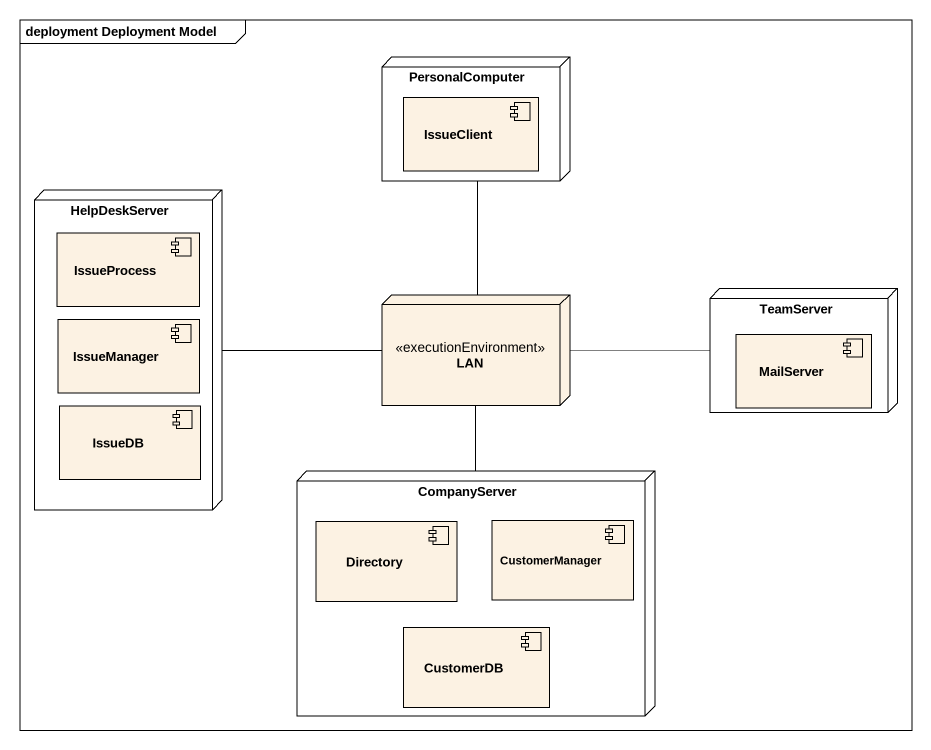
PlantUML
@startuml
mainframe deployment Deployment Model
node PersonalComputer {
  component IssueClient
}
node HelpDeskServer {
  component IssueProcess
  component IssueManager
  component IssueDB
}
node LAN <<executionEnvironment>>
node TeamServer {
  component MailServer
}
node CompanyServer {
  component Directory
  component CustomerManager
  component CustomerDB
}
PersonalComputer -- LAN
HelpDeskServer -right- LAN
TeamServer -left- LAN
CompanyServer -up- LAN
@enduml
